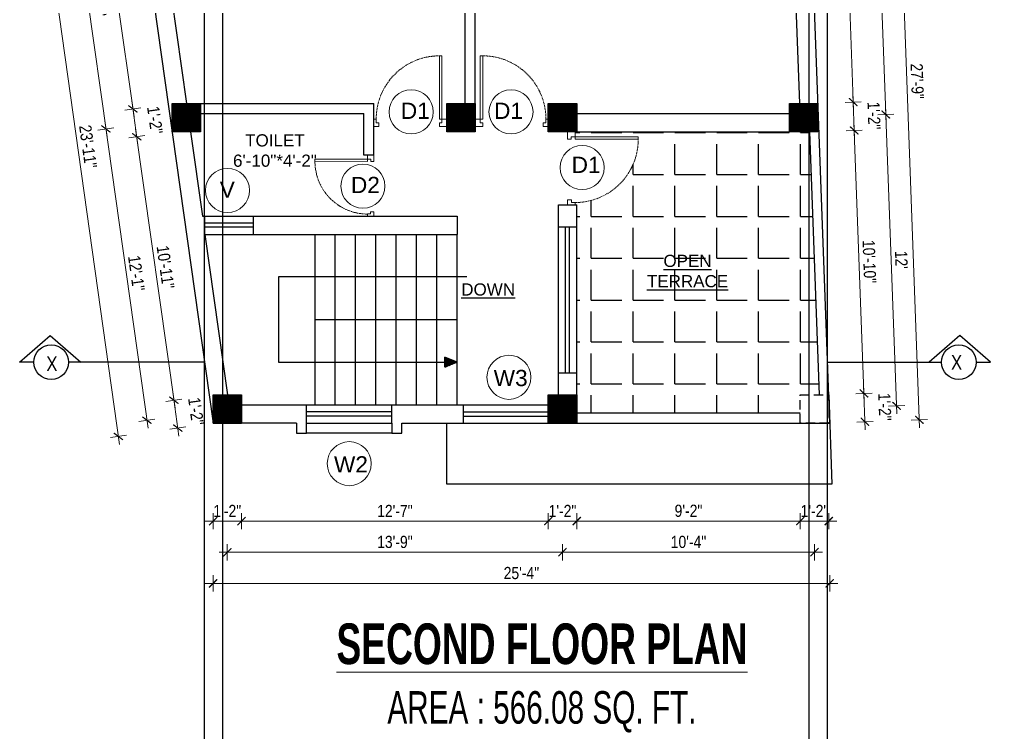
# Model space of a CAD drawing. Header units: inches. Extents: x -5142662 to -4941318, y -3361958 to -3160563.
# Drawn here: x -5002306.5 to -5001827.8, y -3261490.8 to -3261139.4 of the extents above; entities that cross this region are included whole.
import ezdxf

# ---------------------------------------------------------------- set-up
doc = ezdxf.new("R2010")
doc.units = ezdxf.units.IN
doc.header["$LTSCALE"] = 2
doc.header["$MEASUREMENT"] = 0
doc.header["$PDMODE"] = 34
doc.linetypes.add('HIDDEN', pattern=[0.375, 0.25, -0.125])
doc.layers.get('0').update_dxf_attribs({"linetype": 'CONTINUOUS'})
doc.layers.get('DEFPOINTS').update_dxf_attribs({"color": 141, "linetype": 'CONTINUOUS'})
doc.layers.add('A-Hatch', color=7, linetype='CONTINUOUS')
for name, color, linetype, lineweight in [('Annotate-Lite.w', 177, 'CONTINUOUS', 9), ('DIM 1-100', 4, 'CONTINUOUS', 13), ('Door-Window.w', 4, 'CONTINUOUS', 15), ('TEXT', 181, 'CONTINUOUS', 25), ('Text-100.w', 254, 'CONTINUOUS', 9)]:
    doc.layers.add(name, color=color, linetype=linetype, lineweight=lineweight)
doc.styles.add('ARAIL', font='ARIALN.TTF')
doc.styles.add('Arial', font='arial.ttf', dxfattribs={"width": 0.8, "height": 12})
doc.styles.add('arial.', font='arial.ttf')
doc.styles.add('gaurav', font='arial.ttf')
doc.styles.get("Standard").update_dxf_attribs({"font": 'ARIALN.TTF'})
doc.dimstyles.new('1 by 96', dxfattribs={"dimtxt": 6, "dimasz": 4, "dimexe": 4, "dimexo": 4, "dimgap": 2, "dimtad": 1, "dimdec": 0, "dimzin": 0, "dimdsep": 46, "dimlunit": 4, "dimtxsty": 'Standard', "dimblk": 'ARCHTICK', "dimcen": 0, "dimdle": 4, "dimadec": 0, "dimazin": 0, "dimtfac": 1, "dimtdec": 0, "dimtix": 1, "dimtofl": 0, "dimtmove": 1, "dimatfit": 3, "dimldrblk": 'ARCHTICK', "dimfxl": 4, "dimfxlon": 1, "dimtolj": 1, "dimtzin": 0, "dimlwd": -1, "dimlwe": -1, "dimarcsym": 0})

# ---------------------------------------------------------------- blocks, each defined once
blk = doc.blocks.new('3-0')
at = {"ltscale": 3}
for p, q in [((11063.05, 10097.68), (11065.97, 10099.9)), ((11065.25, 10097.81), (11066.71, 10098.92)), ((11065.97, 10099.9), (11066.71, 10098.92)), ((11063.05, 10097.68), (11064.53, 10095.73)), ((11065.99, 10096.84), (11064.53, 10095.73)), ((11065.99, 10096.84), (11065.25, 10097.81)), ((11085.5, 10074.13), (11110.32, 10092.96)), ((11086.24, 10073.15), (11111.05, 10091.97)), ((11111.05, 10091.97), (11110.32, 10092.96)), ((11084.04, 10073.02), (11082.57, 10071.91)), ((11082.57, 10071.91), (11084.79, 10068.98)), ((11084.04, 10073.02), (11084.78, 10072.04)), ((11084.78, 10072.04), (11086.24, 10073.15)), ((11084.79, 10068.98), (11087.72, 10071.2)), ((11086.24, 10073.15), (11085.5, 10074.13)), ((11087.72, 10071.2), (11086.24, 10073.15))]:
    blk.add_line(p, q, dxfattribs=at)
at = {"layer": 'Door-Window.w', "color": 9, "linetype": 'HIDDEN', "lineweight": 18}
blk.add_arc((11085.5, 10074.13), 31.16, 37.1906, 127.1465, dxfattribs=at)
blk = doc.blocks.new('_ArchTick')
at = {"color": 0, "linetype": 'ByBlock', "const_width": 0.15}
blk.add_lwpolyline([(-0.5, -0.5), (0.5, 0.5)], dxfattribs=at)
blk = doc.blocks.new('*D1604')
at = {"layer": 'DEFPOINTS', "color": 0, "ltscale": 0.5, "transparency": 16777216}
for p in [(-5002211.04, -3261338.31), (-5002197.04, -3261338.31), (-5002197.04, -3261386.6)]:
    blk.add_point(p, dxfattribs=at)
at = {"layer": 'DIM 1-100', "color": 0, "ltscale": 0.5, "transparency": 16777216}
for p, q in [((-5002211.04, -3261382.6), (-5002211.04, -3261390.6)), ((-5002197.04, -3261382.6), (-5002197.04, -3261390.6)), ((-5002215.04, -3261386.6), (-5002193.04, -3261386.6))]:
    blk.add_line(p, q, dxfattribs=at)
at = {"layer": 'DIM 1-100', "color": 0, "ltscale": 0.5, "transparency": 16777216, "xscale": 4, "yscale": 4, "zscale": 4, "rotation": 180}
blk.add_blockref('_ArchTick', (-5002211.04, -3261386.6), dxfattribs=at)
at = {"layer": 'DIM 1-100', "color": 0, "ltscale": 0.5, "transparency": 16777216, "xscale": 4, "yscale": 4, "zscale": 4}
blk.add_blockref('_ArchTick', (-5002197.04, -3261386.6), dxfattribs=at)
at = {"layer": 'DIM 1-100', "color": 0, "ltscale": 0.5, "transparency": 16777216, "insert": (-5002204.04, -3261381.59), "char_height": 6, "attachment_point": 5}
blk.add_mtext('\\A1;1\'-2"', dxfattribs=at)
blk = doc.blocks.new('*D1605')
at = {"layer": 'DEFPOINTS', "color": 0, "ltscale": 0.5, "transparency": 16777216}
for p in [(-5002197.04, -3261338.31), (-5002045.8, -3261338.31), (-5002045.8, -3261386.6)]:
    blk.add_point(p, dxfattribs=at)
at = {"layer": 'DIM 1-100', "color": 0, "ltscale": 0.5, "transparency": 16777216}
for p, q in [((-5002197.04, -3261382.6), (-5002197.04, -3261390.6)), ((-5002045.8, -3261382.6), (-5002045.8, -3261390.6)), ((-5002201.04, -3261386.6), (-5002041.8, -3261386.6))]:
    blk.add_line(p, q, dxfattribs=at)
at = {"layer": 'DIM 1-100', "color": 0, "ltscale": 0.5, "transparency": 16777216, "xscale": 4, "yscale": 4, "zscale": 4, "rotation": 180}
blk.add_blockref('_ArchTick', (-5002197.04, -3261386.6), dxfattribs=at)
at = {"layer": 'DIM 1-100', "color": 0, "ltscale": 0.5, "transparency": 16777216, "xscale": 4, "yscale": 4, "zscale": 4}
blk.add_blockref('_ArchTick', (-5002045.8, -3261386.6), dxfattribs=at)
at = {"layer": 'DIM 1-100', "color": 0, "ltscale": 0.5, "transparency": 16777216, "insert": (-5002121.42, -3261381.59), "char_height": 6, "attachment_point": 5}
blk.add_mtext('\\A1;12\'-7"', dxfattribs=at)
blk = doc.blocks.new('*D1606')
at = {"layer": 'DEFPOINTS', "color": 0, "ltscale": 0.5, "transparency": 16777216}
for p in [(-5002045.8, -3261338.31), (-5002031.8, -3261338.31), (-5002031.8, -3261386.6)]:
    blk.add_point(p, dxfattribs=at)
at = {"layer": 'DIM 1-100', "color": 0, "ltscale": 0.5, "transparency": 16777216}
for p, q in [((-5002045.8, -3261382.6), (-5002045.8, -3261390.6)), ((-5002031.8, -3261382.6), (-5002031.8, -3261390.6)), ((-5002049.8, -3261386.6), (-5002027.8, -3261386.6))]:
    blk.add_line(p, q, dxfattribs=at)
at = {"layer": 'DIM 1-100', "color": 0, "ltscale": 0.5, "transparency": 16777216, "xscale": 4, "yscale": 4, "zscale": 4, "rotation": 180}
blk.add_blockref('_ArchTick', (-5002045.8, -3261386.6), dxfattribs=at)
at = {"layer": 'DIM 1-100', "color": 0, "ltscale": 0.5, "transparency": 16777216, "xscale": 4, "yscale": 4, "zscale": 4}
blk.add_blockref('_ArchTick', (-5002031.8, -3261386.6), dxfattribs=at)
at = {"layer": 'DIM 1-100', "color": 0, "ltscale": 0.5, "transparency": 16777216, "insert": (-5002038.8, -3261381.59), "char_height": 6, "attachment_point": 5}
blk.add_mtext('\\A1;1\'-2"', dxfattribs=at)
blk = doc.blocks.new('*D1607')
at = {"layer": 'DEFPOINTS', "color": 0, "ltscale": 0.5, "transparency": 16777216}
for p in [(-5002031.8, -3261338.31), (-5001921.57, -3261338.31), (-5001921.57, -3261386.6)]:
    blk.add_point(p, dxfattribs=at)
at = {"layer": 'DIM 1-100', "color": 0, "ltscale": 0.5, "transparency": 16777216}
for p, q in [((-5002031.8, -3261382.6), (-5002031.8, -3261390.6)), ((-5001921.57, -3261382.6), (-5001921.57, -3261390.6)), ((-5002035.8, -3261386.6), (-5001917.57, -3261386.6))]:
    blk.add_line(p, q, dxfattribs=at)
at = {"layer": 'DIM 1-100', "color": 0, "ltscale": 0.5, "transparency": 16777216, "xscale": 4, "yscale": 4, "zscale": 4, "rotation": 180}
blk.add_blockref('_ArchTick', (-5002031.8, -3261386.6), dxfattribs=at)
at = {"layer": 'DIM 1-100', "color": 0, "ltscale": 0.5, "transparency": 16777216, "xscale": 4, "yscale": 4, "zscale": 4}
blk.add_blockref('_ArchTick', (-5001921.57, -3261386.6), dxfattribs=at)
at = {"layer": 'DIM 1-100', "color": 0, "ltscale": 0.5, "transparency": 16777216, "insert": (-5001976.69, -3261381.54), "char_height": 6, "attachment_point": 5}
blk.add_mtext('\\A1;9\'-2"', dxfattribs=at)
blk = doc.blocks.new('*D1608')
at = {"layer": 'DEFPOINTS', "color": 0, "ltscale": 0.5, "transparency": 16777216}
for p in [(-5001921.57, -3261338.31), (-5001907.57, -3261338.31), (-5001907.57, -3261386.6)]:
    blk.add_point(p, dxfattribs=at)
at = {"layer": 'DIM 1-100', "color": 0, "ltscale": 0.5, "transparency": 16777216}
for p, q in [((-5001921.57, -3261382.6), (-5001921.57, -3261390.6)), ((-5001907.57, -3261382.6), (-5001907.57, -3261390.6)), ((-5001925.57, -3261386.6), (-5001903.57, -3261386.6))]:
    blk.add_line(p, q, dxfattribs=at)
at = {"layer": 'DIM 1-100', "color": 0, "ltscale": 0.5, "transparency": 16777216, "xscale": 4, "yscale": 4, "zscale": 4, "rotation": 180}
blk.add_blockref('_ArchTick', (-5001921.57, -3261386.6), dxfattribs=at)
at = {"layer": 'DIM 1-100', "color": 0, "ltscale": 0.5, "transparency": 16777216, "xscale": 4, "yscale": 4, "zscale": 4}
blk.add_blockref('_ArchTick', (-5001907.57, -3261386.6), dxfattribs=at)
at = {"layer": 'DIM 1-100', "color": 0, "ltscale": 0.5, "transparency": 16777216, "insert": (-5001914.57, -3261381.59), "char_height": 6, "attachment_point": 5}
blk.add_mtext('\\A1;1\'-2"', dxfattribs=at)
blk = doc.blocks.new('*D1609')
at = {"layer": 'DEFPOINTS', "color": 0, "ltscale": 0.5, "transparency": 16777216}
for p in [(-5002249.11, -3261068.06), (-5002266.51, -3261070.51), (-5002231.25, -3261180.81)]:
    blk.add_point(p, dxfattribs=at)
at = {"layer": 'DIM 1-100', "color": 0, "ltscale": 0.5, "transparency": 16777216}
for p, q in [((-5002250.03, -3261187.49), (-5002267.06, -3261066.55)), ((-5002262.54, -3261069.96), (-5002270.47, -3261071.07)), ((-5002246.62, -3261182.97), (-5002254.55, -3261184.09))]:
    blk.add_line(p, q, dxfattribs=at)
at = {"layer": 'DIM 1-100', "color": 0, "ltscale": 0.5, "transparency": 16777216, "xscale": 4, "yscale": 4, "zscale": 4}
for p, rotation in [((-5002266.51, -3261070.51), 98.0189455188774), ((-5002250.58, -3261183.53), 278.0189455188774)]:
    blk.add_blockref('_ArchTick', p, dxfattribs=dict(at, rotation=rotation))
at = {"layer": 'DIM 1-100', "color": 0, "ltscale": 0.5, "transparency": 16777216, "insert": (-5002253.53, -3261126.32), "char_height": 6, "attachment_point": 5, "rotation": 278.0189}
blk.add_mtext('\\A1;9\'-6"', dxfattribs=at)
blk = doc.blocks.new('*D1611')
at = {"layer": 'DEFPOINTS', "color": 0, "ltscale": 0.5, "transparency": 16777216}
for p in [(-5002231.25, -3261180.81), (-5002248.65, -3261197.26), (-5002231.25, -3261194.81)]:
    blk.add_point(p, dxfattribs=at)
at = {"layer": 'DIM 1-100', "color": 0, "ltscale": 0.5, "transparency": 16777216}
for p, q in [((-5002251.14, -3261179.57), (-5002248.09, -3261201.22)), ((-5002246.62, -3261182.97), (-5002254.55, -3261184.09)), ((-5002244.69, -3261196.7), (-5002252.61, -3261197.81))]:
    blk.add_line(p, q, dxfattribs=at)
at = {"layer": 'DIM 1-100', "color": 0, "ltscale": 0.5, "transparency": 16777216, "xscale": 4, "yscale": 4, "zscale": 4}
for p, rotation in [((-5002250.58, -3261183.53), 98.0189455188774), ((-5002248.65, -3261197.26), 278.0189455188774)]:
    blk.add_blockref('_ArchTick', p, dxfattribs=dict(at, rotation=rotation))
at = {"layer": 'DIM 1-100', "color": 0, "ltscale": 0.5, "transparency": 16777216, "insert": (-5002239.69, -3261188.99), "char_height": 6, "attachment_point": 5, "rotation": 278.0189}
blk.add_mtext('\\A1;1\'-2"', dxfattribs=at)
blk = doc.blocks.new('*D1612')
at = {"layer": 'DEFPOINTS', "color": 0, "ltscale": 0.5, "transparency": 16777216}
for p in [(-5002231.25, -3261194.81), (-5002230.37, -3261327.03), (-5002211.04, -3261324.31)]:
    blk.add_point(p, dxfattribs=at)
at = {"layer": 'DIM 1-100', "color": 0, "ltscale": 0.5, "transparency": 16777216}
for p, q in [((-5002249.21, -3261193.3), (-5002229.81, -3261330.99)), ((-5002244.69, -3261196.7), (-5002252.61, -3261197.81)), ((-5002226.41, -3261326.47), (-5002234.33, -3261327.59))]:
    blk.add_line(p, q, dxfattribs=at)
at = {"layer": 'DIM 1-100', "color": 0, "ltscale": 0.5, "transparency": 16777216, "xscale": 4, "yscale": 4, "zscale": 4}
for p, rotation in [((-5002248.65, -3261197.26), 98.0189455188774), ((-5002230.37, -3261327.03), 278.0189455188774)]:
    blk.add_blockref('_ArchTick', p, dxfattribs=dict(at, rotation=rotation))
at = {"layer": 'DIM 1-100', "color": 0, "ltscale": 0.5, "transparency": 16777216, "insert": (-5002234.5, -3261261.44), "char_height": 6, "attachment_point": 5, "rotation": 278.0189}
blk.add_mtext('\\A1;10\'-11"', dxfattribs=at)
blk = doc.blocks.new('*D1613')
at = {"layer": 'DEFPOINTS', "color": 0, "ltscale": 0.5, "transparency": 16777216}
for p in [(-5002211.04, -3261324.31), (-5002228.43, -3261340.76), (-5002211.04, -3261338.31)]:
    blk.add_point(p, dxfattribs=at)
at = {"layer": 'DIM 1-100', "color": 0, "ltscale": 0.5, "transparency": 16777216}
for p, q in [((-5002230.93, -3261323.07), (-5002227.88, -3261344.72)), ((-5002226.41, -3261326.47), (-5002234.33, -3261327.59)), ((-5002224.47, -3261340.2), (-5002232.4, -3261341.31))]:
    blk.add_line(p, q, dxfattribs=at)
at = {"layer": 'DIM 1-100', "color": 0, "ltscale": 0.5, "transparency": 16777216, "xscale": 4, "yscale": 4, "zscale": 4}
for p, rotation in [((-5002230.37, -3261327.03), 98.0189455188774), ((-5002228.43, -3261340.76), 278.0189455188774)]:
    blk.add_blockref('_ArchTick', p, dxfattribs=dict(at, rotation=rotation))
at = {"layer": 'DIM 1-100', "color": 0, "ltscale": 0.5, "transparency": 16777216, "insert": (-5002219.47, -3261332.49), "char_height": 6, "attachment_point": 5, "rotation": 278.0189}
blk.add_mtext('\\A1;1\'-2"', dxfattribs=at)
blk = doc.blocks.new('*D1614')
at = {"layer": 'DEFPOINTS', "color": 0, "ltscale": 0.5, "transparency": 16777216}
for p in [(-5002224.25, -3261187.81), (-5002263.88, -3261193.39), (-5002204.04, -3261331.31)]:
    blk.add_point(p, dxfattribs=at)
at = {"layer": 'DIM 1-100', "color": 0, "ltscale": 0.5, "transparency": 16777216}
for p, q in [((-5002259.92, -3261192.83), (-5002267.84, -3261193.95)), ((-5002243.11, -3261340.85), (-5002264.44, -3261189.43)), ((-5002239.7, -3261336.33), (-5002247.63, -3261337.45))]:
    blk.add_line(p, q, dxfattribs=at)
at = {"layer": 'DIM 1-100', "color": 0, "ltscale": 0.5, "transparency": 16777216, "xscale": 4, "yscale": 4, "zscale": 4}
for p, rotation in [((-5002263.88, -3261193.39), 98.01894551876403), ((-5002243.66, -3261336.89), 278.018945518764)]:
    blk.add_blockref('_ArchTick', p, dxfattribs=dict(at, rotation=rotation))
at = {"layer": 'DIM 1-100', "color": 0, "ltscale": 0.5, "transparency": 16777216, "insert": (-5002248.81, -3261264.44), "char_height": 6, "attachment_point": 5, "rotation": 278.0189}
blk.add_mtext('\\A1;12\'-1"', dxfattribs=at)
blk = doc.blocks.new('*D1615')
at = {"layer": 'DEFPOINTS', "color": 0, "ltscale": 0.5, "transparency": 16777216}
for p in [(-5002242.11, -3261061.06), (-5002281.74, -3261066.65), (-5002224.25, -3261187.81)]:
    blk.add_point(p, dxfattribs=at)
at = {"layer": 'DIM 1-100', "color": 0, "ltscale": 0.5, "transparency": 16777216}
for p, q in [((-5002263.32, -3261197.35), (-5002282.29, -3261062.68)), ((-5002277.77, -3261066.09), (-5002285.7, -3261067.2)), ((-5002259.92, -3261192.83), (-5002267.84, -3261193.95))]:
    blk.add_line(p, q, dxfattribs=at)
at = {"layer": 'DIM 1-100', "color": 0, "ltscale": 0.5, "transparency": 16777216, "xscale": 4, "yscale": 4, "zscale": 4}
for p, rotation in [((-5002281.74, -3261066.65), 98.01894551877214), ((-5002263.88, -3261193.39), 278.0189455187721)]:
    blk.add_blockref('_ArchTick', p, dxfattribs=dict(at, rotation=rotation))
at = {"layer": 'DIM 1-100', "color": 0, "ltscale": 0.5, "transparency": 16777216, "insert": (-5002267.79, -3261129.31), "char_height": 6, "attachment_point": 5, "rotation": 278.0189}
blk.add_mtext('\\A1;10\'-8"', dxfattribs=at)
blk = doc.blocks.new('*D1616')
at = {"layer": 'DEFPOINTS', "color": 0, "ltscale": 0.5, "transparency": 16777216}
for p in [(-5002251.08, -3261054.06), (-5002211.04, -3261338.31), (-5002257.71, -3261344.88)]:
    blk.add_point(p, dxfattribs=at)
at = {"layer": 'DIM 1-100', "color": 0, "ltscale": 0.5, "transparency": 16777216}
for p, q in [((-5002298.31, -3261056.68), (-5002257.15, -3261348.84)), ((-5002293.79, -3261060.08), (-5002301.71, -3261061.2)), ((-5002253.75, -3261344.32), (-5002261.67, -3261345.44))]:
    blk.add_line(p, q, dxfattribs=at)
at = {"layer": 'DIM 1-100', "color": 0, "ltscale": 0.5, "transparency": 16777216, "xscale": 4, "yscale": 4, "zscale": 4}
for p, rotation in [((-5002297.75, -3261060.64), 98.01894551889016), ((-5002257.71, -3261344.88), 278.0189455188902)]:
    blk.add_blockref('_ArchTick', p, dxfattribs=dict(at, rotation=rotation))
at = {"layer": 'DIM 1-100', "color": 0, "ltscale": 0.5, "transparency": 16777216, "insert": (-5002272.72, -3261202.05), "char_height": 6, "attachment_point": 5, "rotation": 278.0189}
blk.add_mtext('\\A1;23\'-11"', dxfattribs=at)
blk = doc.blocks.new('*D1617')
at = {"layer": 'DEFPOINTS', "color": 0, "ltscale": 0.5, "transparency": 16777216}
for p in [(-5002204.04, -3261331.31), (-5002038.8, -3261331.31), (-5002038.8, -3261401.94)]:
    blk.add_point(p, dxfattribs=at)
at = {"layer": 'DIM 1-100', "color": 0, "ltscale": 0.5, "transparency": 16777216}
for p, q in [((-5002204.04, -3261397.94), (-5002204.04, -3261405.94)), ((-5002038.8, -3261397.94), (-5002038.8, -3261405.94)), ((-5002208.04, -3261401.94), (-5002034.8, -3261401.94))]:
    blk.add_line(p, q, dxfattribs=at)
at = {"layer": 'DIM 1-100', "color": 0, "ltscale": 0.5, "transparency": 16777216, "xscale": 4, "yscale": 4, "zscale": 4, "rotation": 180}
blk.add_blockref('_ArchTick', (-5002204.04, -3261401.94), dxfattribs=at)
at = {"layer": 'DIM 1-100', "color": 0, "ltscale": 0.5, "transparency": 16777216, "xscale": 4, "yscale": 4, "zscale": 4}
blk.add_blockref('_ArchTick', (-5002038.8, -3261401.94), dxfattribs=at)
at = {"layer": 'DIM 1-100', "color": 0, "ltscale": 0.5, "transparency": 16777216, "insert": (-5002121.42, -3261396.87), "char_height": 6, "attachment_point": 5}
blk.add_mtext('\\A1;13\'-9"', dxfattribs=at)
blk = doc.blocks.new('*D1618')
at = {"layer": 'DEFPOINTS', "color": 0, "ltscale": 0.5, "transparency": 16777216}
for p in [(-5002038.8, -3261331.31), (-5001914.57, -3261331.32), (-5001914.57, -3261401.94)]:
    blk.add_point(p, dxfattribs=at)
at = {"layer": 'DIM 1-100', "color": 0, "ltscale": 0.5, "transparency": 16777216}
for p, q in [((-5002038.8, -3261397.94), (-5002038.8, -3261405.94)), ((-5001914.57, -3261397.94), (-5001914.57, -3261405.94)), ((-5002042.8, -3261401.94), (-5001910.57, -3261401.94))]:
    blk.add_line(p, q, dxfattribs=at)
at = {"layer": 'DIM 1-100', "color": 0, "ltscale": 0.5, "transparency": 16777216, "xscale": 4, "yscale": 4, "zscale": 4, "rotation": 180}
blk.add_blockref('_ArchTick', (-5002038.8, -3261401.94), dxfattribs=at)
at = {"layer": 'DIM 1-100', "color": 0, "ltscale": 0.5, "transparency": 16777216, "xscale": 4, "yscale": 4, "zscale": 4}
blk.add_blockref('_ArchTick', (-5001914.57, -3261401.94), dxfattribs=at)
at = {"layer": 'DIM 1-100', "color": 0, "ltscale": 0.5, "transparency": 16777216, "insert": (-5001976.69, -3261396.87), "char_height": 6, "attachment_point": 5}
blk.add_mtext('\\A1;10\'-4"', dxfattribs=at)
blk = doc.blocks.new('*D1619')
at = {"layer": 'DEFPOINTS', "color": 0, "ltscale": 0.5, "transparency": 16777216}
for p in [(-5002211.04, -3261338.31), (-5001907.06, -3261338.31), (-5001907.06, -3261417.27)]:
    blk.add_point(p, dxfattribs=at)
at = {"layer": 'DIM 1-100', "color": 0, "ltscale": 0.5, "transparency": 16777216}
for p, q in [((-5002211.04, -3261413.27), (-5002211.04, -3261421.27)), ((-5001907.06, -3261413.27), (-5001907.06, -3261421.27)), ((-5002215.04, -3261417.27), (-5001903.06, -3261417.27))]:
    blk.add_line(p, q, dxfattribs=at)
at = {"layer": 'DIM 1-100', "color": 0, "ltscale": 0.5, "transparency": 16777216, "xscale": 4, "yscale": 4, "zscale": 4, "rotation": 180}
blk.add_blockref('_ArchTick', (-5002211.04, -3261417.27), dxfattribs=at)
at = {"layer": 'DIM 1-100', "color": 0, "ltscale": 0.5, "transparency": 16777216, "xscale": 4, "yscale": 4, "zscale": 4}
blk.add_blockref('_ArchTick', (-5001907.06, -3261417.27), dxfattribs=at)
at = {"layer": 'DIM 1-100', "color": 0, "ltscale": 0.5, "transparency": 16777216, "insert": (-5002059.05, -3261412.21), "char_height": 6, "attachment_point": 5}
blk.add_mtext('\\A1;25\'-4"', dxfattribs=at)
blk = doc.blocks.new('*D1620')
at = {"layer": 'DEFPOINTS', "color": 0, "ltscale": 0.5, "transparency": 16777216}
for p in [(-5001907.57, -3261324.31), (-5001890.2, -3261323.66), (-5001907.06, -3261338.31)]:
    blk.add_point(p, dxfattribs=at)
at = {"layer": 'DIM 1-100', "color": 0, "ltscale": 0.5, "transparency": 16777216}
for p, q in [((-5001889.54, -3261341.66), (-5001890.35, -3261319.67)), ((-5001894.2, -3261323.81), (-5001886.21, -3261323.52)), ((-5001893.68, -3261337.81), (-5001885.69, -3261337.52))]:
    blk.add_line(p, q, dxfattribs=at)
at = {"layer": 'DIM 1-100', "color": 0, "ltscale": 0.5, "transparency": 16777216, "xscale": 4, "yscale": 4, "zscale": 4}
for p, rotation in [((-5001890.2, -3261323.66), 92.11435361987118), ((-5001889.69, -3261337.66), 272.1143536198712)]:
    blk.add_blockref('_ArchTick', p, dxfattribs=dict(at, rotation=rotation))
at = {"layer": 'DIM 1-100', "color": 0, "ltscale": 0.5, "transparency": 16777216, "insert": (-5001879.93, -3261330.29), "char_height": 6, "attachment_point": 5, "rotation": 272.1144}
blk.add_mtext('\\A1;1\'-2"', dxfattribs=at)
blk = doc.blocks.new('*D1621')
at = {"layer": 'DEFPOINTS', "color": 0, "ltscale": 0.5, "transparency": 16777216}
for p in [(-5001912.87, -3261194.81), (-5001894.99, -3261194.15), (-5001907.57, -3261324.31)]:
    blk.add_point(p, dxfattribs=at)
at = {"layer": 'DIM 1-100', "color": 0, "ltscale": 0.5, "transparency": 16777216}
for p, q in [((-5001890.06, -3261327.66), (-5001895.13, -3261190.15)), ((-5001898.98, -3261194.29), (-5001890.99, -3261194)), ((-5001894.2, -3261323.81), (-5001886.21, -3261323.52))]:
    blk.add_line(p, q, dxfattribs=at)
at = {"layer": 'DIM 1-100', "color": 0, "ltscale": 0.5, "transparency": 16777216, "xscale": 4, "yscale": 4, "zscale": 4}
for p, rotation in [((-5001894.99, -3261194.15), 92.11435361988038), ((-5001890.2, -3261323.66), 272.1143536198803)]:
    blk.add_blockref('_ArchTick', p, dxfattribs=dict(at, rotation=rotation))
at = {"layer": 'DIM 1-100', "color": 0, "ltscale": 0.5, "transparency": 16777216, "insert": (-5001887.54, -3261258.72), "char_height": 6, "attachment_point": 5, "rotation": 272.1144}
blk.add_mtext('\\A1;10\'-10"', dxfattribs=at)
blk = doc.blocks.new('*D1622')
at = {"layer": 'DEFPOINTS', "color": 0, "ltscale": 0.5, "transparency": 16777216}
for p in [(-5001912.87, -3261180.81), (-5001895.5, -3261180.16), (-5001912.87, -3261194.81)]:
    blk.add_point(p, dxfattribs=at)
at = {"layer": 'DIM 1-100', "color": 0, "ltscale": 0.5, "transparency": 16777216}
for p, q in [((-5001894.84, -3261198.14), (-5001895.65, -3261176.17)), ((-5001899.5, -3261180.31), (-5001891.51, -3261180.02)), ((-5001898.98, -3261194.29), (-5001890.99, -3261194))]:
    blk.add_line(p, q, dxfattribs=at)
at = {"layer": 'DIM 1-100', "color": 0, "ltscale": 0.5, "transparency": 16777216, "xscale": 4, "yscale": 4, "zscale": 4}
for p, rotation in [((-5001895.5, -3261180.16), 92.11435361988038), ((-5001894.99, -3261194.15), 272.1143536198803)]:
    blk.add_blockref('_ArchTick', p, dxfattribs=dict(at, rotation=rotation))
at = {"layer": 'DIM 1-100', "color": 0, "ltscale": 0.5, "transparency": 16777216, "insert": (-5001885.23, -3261186.79), "char_height": 6, "attachment_point": 5, "rotation": 272.1144}
blk.add_mtext('\\A1;1\'-2"', dxfattribs=at)
blk = doc.blocks.new('*D1623')
at = {"layer": 'DEFPOINTS', "color": 0, "ltscale": 0.5, "transparency": 16777216}
for p in [(-5001919.36, -3261021.12), (-5001901.4, -3261020.46), (-5001912.87, -3261180.81)]:
    blk.add_point(p, dxfattribs=at)
at = {"layer": 'DIM 1-100', "color": 0, "ltscale": 0.5, "transparency": 16777216}
for p, q in [((-5001895.35, -3261184.16), (-5001901.55, -3261016.46)), ((-5001905.4, -3261020.61), (-5001897.4, -3261020.31)), ((-5001899.5, -3261180.31), (-5001891.51, -3261180.02))]:
    blk.add_line(p, q, dxfattribs=at)
at = {"layer": 'DIM 1-100', "color": 0, "ltscale": 0.5, "transparency": 16777216, "xscale": 4, "yscale": 4, "zscale": 4}
for p, rotation in [((-5001901.4, -3261020.46), 92.11435361988038), ((-5001895.5, -3261180.16), 272.1143536198803)]:
    blk.add_blockref('_ArchTick', p, dxfattribs=dict(at, rotation=rotation))
at = {"layer": 'DIM 1-100', "color": 0, "ltscale": 0.5, "transparency": 16777216, "insert": (-5001893.39, -3261100.13), "char_height": 6, "attachment_point": 5, "rotation": 272.1144}
blk.add_mtext('\\A1;13\'-4"', dxfattribs=at)
blk = doc.blocks.new('*D1625')
at = {"layer": 'DEFPOINTS', "color": 0, "ltscale": 0.5, "transparency": 16777216}
for p in [(-5001919.87, -3261187.81), (-5001879.4, -3261186.31), (-5001914.57, -3261331.31)]:
    blk.add_point(p, dxfattribs=at)
at = {"layer": 'DIM 1-100', "color": 0, "ltscale": 0.5, "transparency": 16777216}
for p, q in [((-5001873.96, -3261333.81), (-5001879.55, -3261182.31)), ((-5001883.4, -3261186.46), (-5001875.41, -3261186.16)), ((-5001878.1, -3261329.96), (-5001870.11, -3261329.66))]:
    blk.add_line(p, q, dxfattribs=at)
at = {"layer": 'DIM 1-100', "color": 0, "ltscale": 0.5, "transparency": 16777216, "xscale": 4, "yscale": 4, "zscale": 4}
for p, rotation in [((-5001879.4, -3261186.31), 92.11435361966569), ((-5001874.1, -3261329.81), 272.1143536196657)]:
    blk.add_blockref('_ArchTick', p, dxfattribs=dict(at, rotation=rotation))
at = {"layer": 'DIM 1-100', "color": 0, "ltscale": 0.5, "transparency": 16777216, "insert": (-5001871.74, -3261257.88), "char_height": 6, "attachment_point": 5, "rotation": 272.1144}
blk.add_mtext("\\A1;12'", dxfattribs=at)
blk = doc.blocks.new('*D1626')
at = {"layer": 'DEFPOINTS', "color": 0, "ltscale": 0.5, "transparency": 16777216}
for p in [(-5001926.36, -3261014.12), (-5001885.82, -3261012.63), (-5001919.87, -3261187.81)]:
    blk.add_point(p, dxfattribs=at)
at = {"layer": 'DIM 1-100', "color": 0, "ltscale": 0.5, "transparency": 16777216}
for p, q in [((-5001879.26, -3261190.31), (-5001885.96, -3261008.63)), ((-5001889.81, -3261012.77), (-5001881.82, -3261012.48)), ((-5001883.4, -3261186.46), (-5001875.41, -3261186.16))]:
    blk.add_line(p, q, dxfattribs=at)
at = {"layer": 'DIM 1-100', "color": 0, "ltscale": 0.5, "transparency": 16777216, "xscale": 4, "yscale": 4, "zscale": 4}
for p, rotation in [((-5001885.82, -3261012.63), 92.11435361967179), ((-5001879.4, -3261186.31), 272.1143536196718)]:
    blk.add_blockref('_ArchTick', p, dxfattribs=dict(at, rotation=rotation))
at = {"layer": 'DIM 1-100', "color": 0, "ltscale": 0.5, "transparency": 16777216, "insert": (-5001877.55, -3261099.28), "char_height": 6, "attachment_point": 5, "rotation": 272.1144}
blk.add_mtext('\\A1;14\'-6"', dxfattribs=at)
blk = doc.blocks.new('*D1627')
at = {"layer": 'DEFPOINTS', "color": 0, "ltscale": 0.5, "transparency": 16777216}
for p in [(-5001919.36, -3261005.06), (-5001875.18, -3261003.42), (-5001907.06, -3261338.31)]:
    blk.add_point(p, dxfattribs=at)
at = {"layer": 'DIM 1-100', "color": 0, "ltscale": 0.5, "transparency": 16777216}
for p, q in [((-5001862.73, -3261340.67), (-5001875.33, -3260999.43)), ((-5001879.18, -3261003.57), (-5001871.19, -3261003.28)), ((-5001866.88, -3261336.82), (-5001858.88, -3261336.53))]:
    blk.add_line(p, q, dxfattribs=at)
at = {"layer": 'DIM 1-100', "color": 0, "ltscale": 0.5, "transparency": 16777216, "xscale": 4, "yscale": 4, "zscale": 4}
for p, rotation in [((-5001875.18, -3261003.42), 92.11435361988767), ((-5001862.88, -3261336.67), 272.1143536198877)]:
    blk.add_blockref('_ArchTick', p, dxfattribs=dict(at, rotation=rotation))
at = {"layer": 'DIM 1-100', "color": 0, "ltscale": 0.5, "transparency": 16777216, "insert": (-5001863.97, -3261169.86), "char_height": 6, "attachment_point": 5, "rotation": 272.1144}
blk.add_mtext('\\A1;27\'-9"', dxfattribs=at)

msp = doc.modelspace()

# ---------------------------------------------------------------- hatches: boundary and pattern name
at = {"layer": 'A-Hatch', "ltscale": 0.5}
h = msp.add_hatch(dxfattribs=at)
h.set_pattern_fill('ANSI31', color=256)
h.set_pattern_definition([(45, (89201.46079, -2775.33517), (-0.0883883476483, 0.0883883476483), [])])
h.paths.add_polyline_path([(-5002217.25, -3261180.81), (-5002231.25, -3261180.81), (-5002231.25, -3261194.81), (-5002217.25, -3261194.81)])
h = msp.add_hatch(dxfattribs=at)
h.set_pattern_fill('ANSI31', color=256)
h.set_pattern_definition([(45, (89336.91249, -2775.33517), (-0.0883883476483, 0.0883883476483), [])])
h.paths.add_polyline_path([(-5002081.8, -3261180.81), (-5002095.8, -3261180.81), (-5002095.8, -3261194.81), (-5002081.8, -3261194.81)])
h = msp.add_hatch(dxfattribs=at)
h.set_pattern_fill('ANSI31', color=256)
h.set_pattern_definition([(45, (89386.91249, -2775.33517), (-0.0883883476483, 0.0883883476483), [])])
h.paths.add_polyline_path([(-5002031.8, -3261180.81), (-5002045.8, -3261180.81), (-5002045.8, -3261194.81), (-5002031.8, -3261194.81)])
h = msp.add_hatch(dxfattribs=at)
h.set_pattern_fill('ANSI31', color=256)
h.set_pattern_definition([(45, (89505.84206, -2775.33517), (-0.0883883476483, 0.0883883476483), [])])
h.paths.add_polyline_path([(-5001912.87, -3261180.81), (-5001926.87, -3261180.81), (-5001926.87, -3261194.81), (-5001912.87, -3261194.81)])
h = msp.add_hatch(dxfattribs=at)
h.set_pattern_fill('ANGLE', color=256, scale=75)
h.set_pattern_definition([(0, (6220.367, 1184.764), (0, 20.625), [15, -5.625]), (90, (6220.367, 1184.764), (-20.625, 1e-15), [15, -5.625])])
edge = h.paths.add_edge_path()
edge.add_line((-5001916.86, -3261194.81), (-5001926.87, -3261194.81))
edge.add_line((-5001926.87, -3261194.81), (-5002032.63, -3261194.81))
edge.add_line((-5002032.63, -3261194.81), (-5002032.63, -3261197.26))
edge.add_line((-5002032.63, -3261197.26), (-5002001.5, -3261197.26))
edge.add_line((-5002001.5, -3261197.26), (-5002001.47, -3261198.48))
edge.add_ellipse((-5002032.63, -3261198.48), major_axis=(22.03, 22.03), ratio=1, start_angle=225.0441, end_angle=315, ccw=False)
edge.add_line((-5002032.6, -3261229.64), (-5002032.6, -3261230.81))
edge.add_line((-5002032.6, -3261230.81), (-5002031.8, -3261230.81))
edge.add_line((-5002031.8, -3261230.81), (-5002031.8, -3261324.31))
edge.add_line((-5002031.8, -3261324.31), (-5002031.8, -3261333.31))
edge.add_line((-5002031.8, -3261333.31), (-5001921.57, -3261333.31))
edge.add_line((-5001921.57, -3261333.31), (-5001921.57, -3261324.31))
edge.add_line((-5001921.57, -3261324.31), (-5001912.08, -3261324.31))
edge.add_line((-5001912.08, -3261324.31), (-5001916.86, -3261194.81))
h.paths.add_polyline_path([(-5001998.56, -3261274.22), (-5001955.51, -3261274.22), (-5001955.51, -3261251.75), (-5001998.56, -3261251.75)], flags=24)
h = msp.add_hatch(dxfattribs=at)
h.set_pattern_fill('ANSI31', color=256)
h.set_pattern_definition([(45, (89163.73709, -2488.07654), (-0.0883883476483, 0.0883883476483), [])])
h.paths.add_polyline_path([(-5002090.8, -3261308.31), (-5002096.72, -3261305.8), (-5002096.72, -3261310.82)])
h = msp.add_hatch(dxfattribs=at)
h.set_pattern_fill('ANSI31', color=256)
h.set_pattern_definition([(45, (89221.67679, -2918.83517), (-0.0883883476483, 0.0883883476483), [])])
h.paths.add_polyline_path([(-5002197.04, -3261324.31), (-5002211.04, -3261324.31), (-5002211.04, -3261338.31), (-5002197.04, -3261338.31)])
h = msp.add_hatch(dxfattribs=at)
h.set_pattern_fill('ANSI31', color=256)
h.set_pattern_definition([(45, (89386.91249, -2918.83517), (-0.0883883476483, 0.0883883476483), [])])
h.paths.add_polyline_path([(-5002031.8, -3261324.31), (-5002045.8, -3261324.31), (-5002045.8, -3261338.31), (-5002031.8, -3261338.31)])

# ---------------------------------------------------------------- linework, layer by layer
at = {"ltscale": 0.5}
for p, q in [((-5001921.88, -3261180.81), (-5001927.77, -3261021.12)), ((-5002081.8, -3261185.31), (-5002081.8, -3261038.35)), ((-5002086.8, -3261180.81), (-5002086.8, -3261045.12)), ((-5002240.02, -3261068.06), (-5002224.14, -3261180.81)), ((-5002217.25, -3261180.81), (-5002131.8, -3261180.81)), ((-5002131.8, -3261206.31), (-5002131.8, -3261180.81)), ((-5002045.8, -3261185.31), (-5002045.8, -3261180.81)), ((-5002217.25, -3261185.81), (-5002136.8, -3261185.81)), ((-5002136.8, -3261206.31), (-5002136.8, -3261185.81)), ((-5002031.8, -3261185.81), (-5001926.87, -3261185.81)), ((-5002222.16, -3261194.81), (-5002216.32, -3261236.31)), ((-5002031.8, -3261194.81), (-5001926.87, -3261194.81)), ((-5001912.08, -3261324.31), (-5001916.86, -3261194.81)), ((-5002131.8, -3261206.31), (-5002136.8, -3261206.31)), ((-5002040.8, -3261324.31), (-5002040.8, -3261230.81)), ((-5002040.8, -3261230.81), (-5002031.8, -3261230.81)), ((-5002031.8, -3261324.31), (-5002031.8, -3261230.81)), ((-5002216.32, -3261236.31), (-5002090.8, -3261236.31)), ((-5002215.05, -3261245.31), (-5002215.05, -3261236.31)), ((-5002191.05, -3261245.31), (-5002191.05, -3261236.31)), ((-5002090.8, -3261236.31), (-5002090.8, -3261245.31)), ((-5002191.05, -3261239.81), (-5002215.05, -3261239.81)), ((-5002191.05, -3261241.81), (-5002215.05, -3261241.81)), ((-5002040.8, -3261241.56), (-5002031.8, -3261241.56)), ((-5002037.3, -3261313.56), (-5002037.3, -3261241.56)), ((-5002035.3, -3261313.56), (-5002035.3, -3261241.56)), ((-5002215.05, -3261245.31), (-5002203.92, -3261324.31)), ((-5002215.05, -3261245.31), (-5002090.8, -3261245.31)), ((-5002160.8, -3261287.31), (-5002160.8, -3261245.31)), ((-5002150.8, -3261287.31), (-5002150.8, -3261245.31)), ((-5002140.8, -3261287.31), (-5002140.8, -3261245.31)), ((-5002130.8, -3261287.31), (-5002130.8, -3261245.31)), ((-5002120.8, -3261287.31), (-5002120.8, -3261245.31)), ((-5002110.8, -3261287.31), (-5002110.8, -3261245.31)), ((-5002100.8, -3261287.31), (-5002100.8, -3261245.31)), ((-5002090.8, -3261287.31), (-5002090.8, -3261245.31)), ((-5002085.96, -3261266.31), (-5002178.73, -3261266.31)), ((-5002178.73, -3261266.31), (-5002178.73, -3261308.31)), ((-5002160.8, -3261329.31), (-5002160.8, -3261287.31)), ((-5002160.8, -3261287.31), (-5002090.8, -3261287.31)), ((-5002150.8, -3261329.31), (-5002150.8, -3261287.31)), ((-5002140.8, -3261329.31), (-5002140.8, -3261287.31)), ((-5002130.8, -3261329.31), (-5002130.8, -3261287.31)), ((-5002120.8, -3261329.31), (-5002120.8, -3261287.31)), ((-5002110.8, -3261329.31), (-5002110.8, -3261287.31)), ((-5002100.8, -3261329.31), (-5002100.8, -3261287.31)), ((-5002090.8, -3261329.31), (-5002090.8, -3261287.31)), ((-5002178.73, -3261308.31), (-5002096.72, -3261308.31)), ((-5002090.8, -3261308.31), (-5002096.72, -3261305.8)), ((-5002096.72, -3261310.82), (-5002096.72, -3261305.8)), ((-5002090.8, -3261308.31), (-5002096.72, -3261310.82)), ((-5002040.8, -3261313.56), (-5002031.8, -3261313.56)), ((-5001907.57, -3261324.31), (-5001905.95, -3261368.31)), ((-5002197.04, -3261329.31), (-5002045.8, -3261329.31)), ((-5002164.92, -3261338.31), (-5002164.92, -3261329.31)), ((-5002122.92, -3261338.31), (-5002122.92, -3261329.31)), ((-5002087.8, -3261329.31), (-5002087.8, -3261338.31)), ((-5002122.92, -3261332.81), (-5002164.92, -3261332.81)), ((-5002122.92, -3261334.81), (-5002164.92, -3261334.81)), ((-5002087.8, -3261332.81), (-5002045.82, -3261332.81)), ((-5002087.8, -3261334.81), (-5002045.8, -3261334.81)), ((-5002031.8, -3261333.31), (-5001921.57, -3261333.31)), ((-5002169.92, -3261338.31), (-5002197.04, -3261338.31)), ((-5002169.92, -3261338.31), (-5002169.92, -3261343.31)), ((-5002164.92, -3261343.31), (-5002164.92, -3261338.31)), ((-5002122.92, -3261338.31), (-5002122.92, -3261343.31)), ((-5002117.92, -3261343.31), (-5002117.92, -3261338.31)), ((-5002095.8, -3261368.31), (-5002095.8, -3261338.31)), ((-5002169.92, -3261343.31), (-5002164.92, -3261343.31)), ((-5002122.92, -3261343.31), (-5002164.92, -3261343.31)), ((-5002122.92, -3261343.31), (-5002117.92, -3261343.31)), ((-5001905.95, -3261368.31), (-5002095.8, -3261368.31))]:
    msp.add_line(p, q, dxfattribs=at)
for p in [(-5002215.26, -3262493.07), (-5002206.17, -3262493.07), (-5001917.16, -3262493.4), (-5001908.16, -3262493.07)]:
    msp.add_xline(p, (0, 1), dxfattribs=at)
for points in [[(-5002045.8, -3261338.31), (-5001907.06, -3261338.31), (-5001919.36, -3261005.06), (-5002045.8, -3261023.74)], [(-5002081.8, -3261029.05), (-5002251.08, -3261054.06), (-5002211.04, -3261338.31), (-5002197.04, -3261338.31)], [(-5002164.92, -3261338.31), (-5002122.92, -3261338.31)], [(-5002117.92, -3261338.31), (-5002045.84, -3261338.31)]]:
    msp.add_lwpolyline(points, dxfattribs=at)
for points in [[(-5002231.25, -3261180.81), (-5002217.25, -3261180.81), (-5002217.25, -3261194.81), (-5002231.25, -3261194.81)], [(-5002095.8, -3261180.81), (-5002081.8, -3261180.81), (-5002081.8, -3261194.81), (-5002095.8, -3261194.81)], [(-5002045.8, -3261180.81), (-5002031.8, -3261180.81), (-5002031.8, -3261194.81), (-5002045.8, -3261194.81)], [(-5001926.87, -3261180.81), (-5001912.87, -3261180.81), (-5001912.87, -3261194.81), (-5001926.87, -3261194.81)], [(-5002211.04, -3261324.31), (-5002197.04, -3261324.31), (-5002197.04, -3261338.31), (-5002211.04, -3261338.31)], [(-5002045.8, -3261324.31), (-5002031.8, -3261324.31), (-5002031.8, -3261338.31), (-5002045.8, -3261338.31)]]:
    msp.add_lwpolyline(points, close=True, dxfattribs=at)
at = {"linetype": 'HIDDEN', "ltscale": 9}
msp.add_lwpolyline([(-5001921.57, -3261324.31), (-5001907.57, -3261324.31), (-5001907.57, -3261338.31), (-5001921.57, -3261338.31)], close=True, dxfattribs=at)
at = {"layer": 'Annotate-Lite.w', "ltscale": 0.005}
for centre in [(-5002113.42, -3261185), (-5002064.18, -3261185), (-5002029.11, -3261212.43), (-5002203.97, -3261223.67), (-5002137.18, -3261221.55), (-5002065.19, -3261315.74), (-5002143.92, -3261358.28)]:
    msp.add_circle(centre, 10.86, dxfattribs=at)
at = {"layer": 'TEXT'}
for points in [[(-5002299.37, -3261308.31), (-5002306.51, -3261308.31), (-5002291.37, -3261295.22), (-5002276.23, -3261308.31)], [(-5001834.91, -3261308.31), (-5001827.77, -3261308.31), (-5001842.91, -3261295.22), (-5001858.05, -3261308.31)], [(-5002215.26, -3261308.31), (-5002282.3, -3261308.31)], [(-5001908.16, -3261308.31), (-5001851.98, -3261308.31)]]:
    msp.add_lwpolyline(points, dxfattribs=at)
for centre in [(-5002290.84, -3261308.31), (-5001843.44, -3261308.31)]:
    msp.add_circle(centre, 8.53, dxfattribs=at)

# ---------------------------------------------------------------- block references
at = {"layer": 'Door-Window.w', "linetype": 'ByBlock'}
for p, xscale, yscale, zscale, rotation in [((-5000775.24, -3276105.93), 0.999791003999291, 0.9997910037636757, 0.9997910039624013, 52.80940477362314), ((-5003402.36, -3276105.93), -0.9997910039992908, 0.9997910037636757, 0.9997910039624013, 307.1905952263768), ((-5016950.03, -3259874.25), -0.9997910039992909, 0.9997910037636757, 0.9997910039624013, 217.1905952263769), ((-4989702.24, -3260122.4), 0.8331589851548311, 0.8331589852459729, 0.8331589850765497, 142.7330628721138)]:
    msp.add_blockref('3-0', p, dxfattribs=dict(at, xscale=xscale, yscale=yscale, zscale=zscale, rotation=rotation))

# ---------------------------------------------------------------- texts
at = {"layer": 'Annotate-Lite.w', "ltscale": 0.005, "char_height": 8, "style": 'gaurav'}
for s, insert, attachment_point in [('D1', (-5002118.51, -3261180.45), 1), ('D1', (-5002058.26, -3261180.45), 3), ('D1', (-5002034.3, -3261215.07), 7), ('D2', (-5002143.1, -3261216.99), 1), ('V', (-5002207.76, -3261227.32), 7), ('W3', (-5002072.73, -3261312.09), 1), ('W2', (-5002151.46, -3261354.63), 1)]:
    msp.add_mtext_dynamic_manual_height_columns(s, width=8, gutter_width=100, heights=[0], dxfattribs=dict(at, insert=insert, attachment_point=attachment_point))
at = {"layer": 'TEXT', "lineweight": -2, "insert": (-5002180.56, -3261204.06), "char_height": 6, "attachment_point": 5, "style": 'arial.'}
msp.add_mtext_dynamic_manual_height_columns('TOILET\\P6\'-10"*4\'-2"', width=45.7314, gutter_width=30, heights=[0], dxfattribs=at)
at = {"layer": 'TEXT', "lineweight": -2, "char_height": 6, "attachment_point": 5, "style": 'arial.'}
for s, insert, width in [('{\\LOPEN\\PTERRACE}', (-5001977.16, -3261263.43), 127.5059), ('{\\LDOWN}', (-5002075.45, -3261272.51), 26.6739)]:
    msp.add_mtext(s, dxfattribs=dict(at, insert=insert, width=width))
at = {"layer": 'TEXT', "char_height": 7.2, "style": 'ARAIL'}
for insert, attachment_point in [((-5002287.75, -3261305.47), 3), ((-5001847.28, -3261304.81), 1)]:
    msp.add_mtext_dynamic_manual_height_columns('X', width=125.4648, gutter_width=90, heights=[0], dxfattribs=dict(at, insert=insert, attachment_point=attachment_point))
at = {"layer": 'Text-100.w', "insert": (-5002048.92, -3261437.02), "char_height": 20, "width": 569.1024, "attachment_point": 2, "style": 'Arial'}
msp.add_mtext('\\A1;{\\fArial Narrow|b1|i0|c0|p34;\\LSECOND FLOOR PLAN\\P\\fArial Narrow|b0|i0|c0|p34;\\H0.8x;\\lAREA : 566.08 SQ. FT.\\H1.02306x; }', dxfattribs=at)

# ---------------------------------------------------------------- dimensions: what is measured, and where the dimension line sits
at = {"layer": 'DIM 1-100', "ltscale": 0.5}
for p1, p2, distance, picture, middle in [((-5001907.06, -3261338.31), (-5001919.36, -3261005.06), -44.21, '*D1627', (-5001863.97, -3261169.86)), ((-5002251.08, -3261054.06), (-5002211.04, -3261338.31), -47.13, '*D1616', (-5002272.72, -3261202.05)), ((-5001914.57, -3261331.31), (-5001919.87, -3261187.81), -40.5, '*D1625', (-5001871.74, -3261257.88)), ((-5002204.04, -3261331.31), (-5002224.25, -3261187.81), 40.02, '*D1614', (-5002248.81, -3261264.44))]:
    dim = msp.add_aligned_dim(p1=p1, p2=p2, distance=distance, dimstyle='1 by 96', dxfattribs=at)
    dim.commit()
    dim.dimension.update_dxf_attribs({"geometry": picture, "text_midpoint": middle})
for base, p1, p2, angle, picture, middle in [((-5001885.82, -3261012.63), (-5001919.87, -3261187.81), (-5001926.36, -3261014.12), 272.1144, '*D1626', (-5001877.55, -3261099.28)), ((-5001901.4, -3261020.46), (-5001912.87, -3261180.81), (-5001919.36, -3261021.12), 272.1144, '*D1623', (-5001893.39, -3261100.13)), ((-5002281.74, -3261066.65), (-5002224.25, -3261187.81), (-5002242.11, -3261061.06), 278.0189, '*D1615', (-5002267.79, -3261129.31)), ((-5002266.51, -3261070.51), (-5002231.25, -3261180.81), (-5002249.11, -3261068.06), 278.0189, '*D1609', (-5002253.53, -3261126.32)), ((-5002230.37, -3261327.03), (-5002231.25, -3261194.81), (-5002211.04, -3261324.31), 278.0189, '*D1612', (-5002234.5, -3261261.44)), ((-5001894.99, -3261194.15), (-5001907.57, -3261324.31), (-5001912.87, -3261194.81), 272.1144, '*D1621', (-5001887.54, -3261258.72))]:
    dim = msp.add_linear_dim(base=base, p1=p1, p2=p2, angle=angle, dimstyle='1 by 96', dxfattribs=at)
    dim.commit()
    dim.dimension.update_dxf_attribs({"geometry": picture, "text_midpoint": middle})
for base, p1, p2, angle, picture, middle, dimtype in [((-5002248.65, -3261197.26), (-5002231.25, -3261180.81), (-5002231.25, -3261194.81), 278.0189, '*D1611', (-5002244.65, -3261189.69), 160), ((-5001895.5, -3261180.16), (-5001912.87, -3261194.81), (-5001912.87, -3261180.81), 272.1144, '*D1622', (-5001890.24, -3261186.97), 160), ((-5002228.43, -3261340.76), (-5002211.04, -3261324.31), (-5002211.04, -3261338.31), 278.0189, '*D1613', (-5002224.44, -3261333.19), 160), ((-5001890.2, -3261323.66), (-5001907.06, -3261338.31), (-5001907.57, -3261324.31), 92.1144, '*D1620', (-5001884.94, -3261330.48), 161)]:
    dim = msp.add_linear_dim(base=base, p1=p1, p2=p2, angle=angle, dimstyle='1 by 96', dxfattribs=at)
    dim.commit()
    dim.dimension.update_dxf_attribs({"geometry": picture, "text_midpoint": middle, "dimtype": dimtype})
for base, p1, p2, picture, middle in [((-5002038.8, -3261401.94), (-5002204.04, -3261331.31), (-5002038.8, -3261331.31), '*D1617', (-5002121.42, -3261396.87)), ((-5001914.57, -3261401.94), (-5002038.8, -3261331.31), (-5001914.57, -3261331.32), '*D1618', (-5001976.69, -3261396.87)), ((-5001907.06, -3261417.27), (-5002211.04, -3261338.31), (-5001907.06, -3261338.31), '*D1619', (-5002059.05, -3261412.21)), ((-5002045.8, -3261386.6), (-5002197.04, -3261338.31), (-5002045.8, -3261338.31), '*D1605', (-5002121.42, -3261381.59)), ((-5001921.57, -3261386.6), (-5002031.8, -3261338.31), (-5001921.57, -3261338.31), '*D1607', (-5001976.69, -3261381.54))]:
    dim = msp.add_linear_dim(base=base, p1=p1, p2=p2, dimstyle='1 by 96', dxfattribs=at)
    dim.commit()
    dim.dimension.update_dxf_attribs({"geometry": picture, "text_midpoint": middle})
for base, p1, p2, picture, middle in [((-5002197.04, -3261386.6), (-5002211.04, -3261338.31), (-5002197.04, -3261338.31), '*D1604', (-5002204.04, -3261386.6)), ((-5002031.8, -3261386.6), (-5002045.8, -3261338.31), (-5002031.8, -3261338.31), '*D1606', (-5002038.8, -3261386.6)), ((-5001907.57, -3261386.6), (-5001921.57, -3261338.31), (-5001907.57, -3261338.31), '*D1608', (-5001914.57, -3261386.6))]:
    dim = msp.add_linear_dim(base=base, p1=p1, p2=p2, dimstyle='1 by 96', dxfattribs=at)
    dim.commit()
    dim.dimension.update_dxf_attribs({"geometry": picture, "text_midpoint": middle, "dimtype": 160})

doc.saveas('drawing.dxf')
